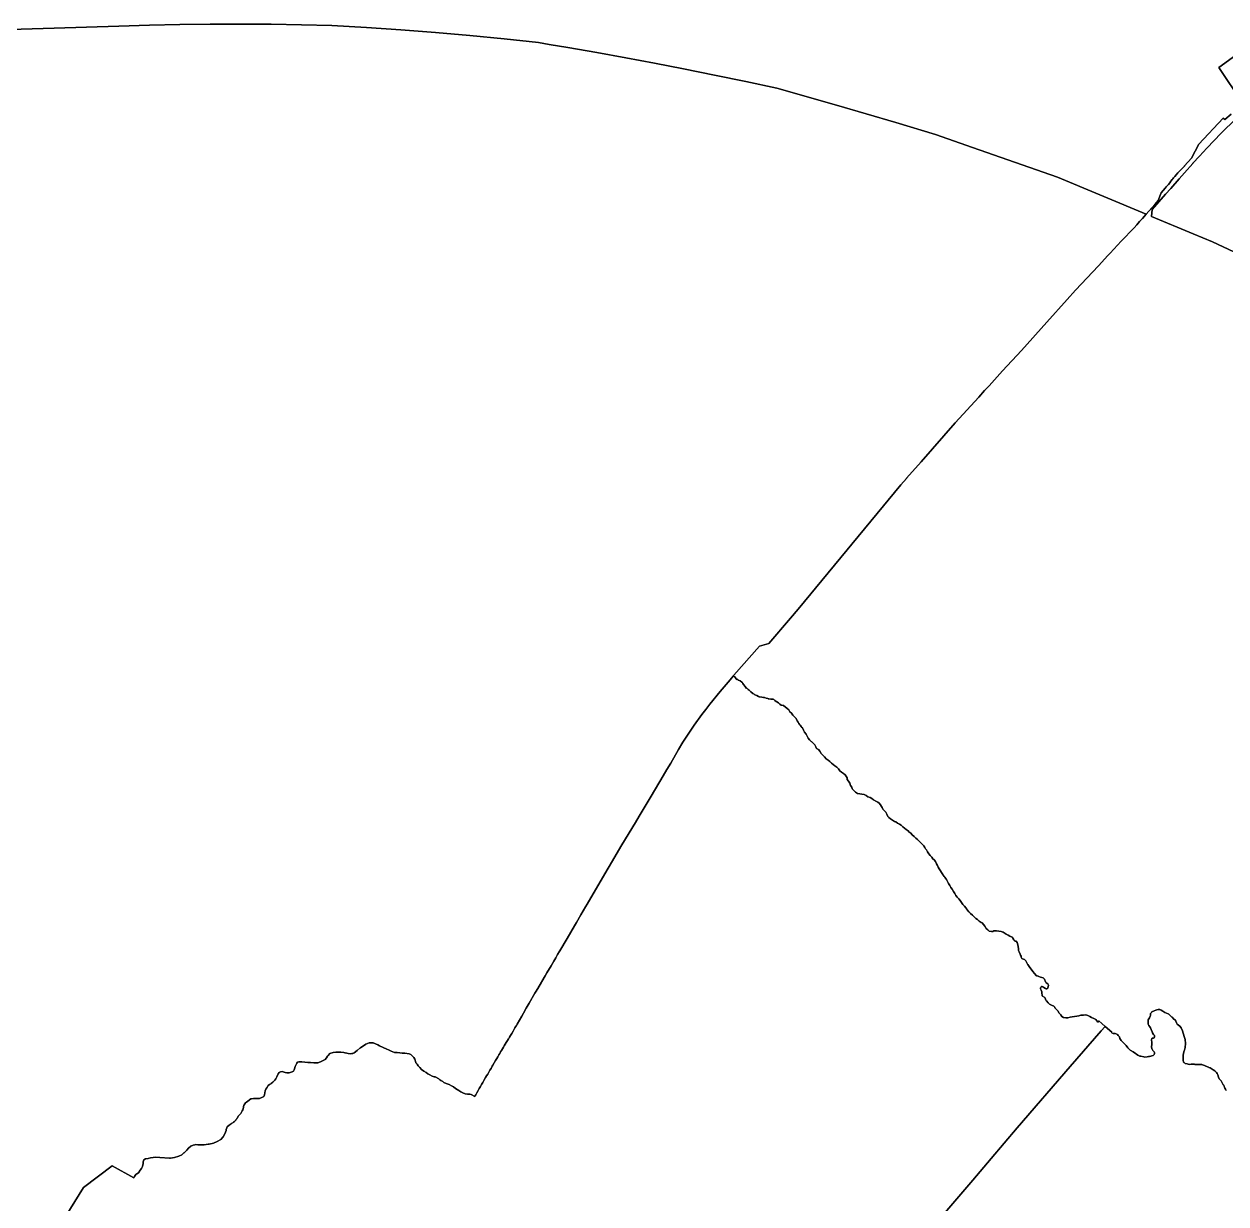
# Model space of a CAD drawing. Header units: inches. Extents: x 1341578 to 1502124, y 557203 to 748561.
# Drawn here: x 1465511 to 1471354, y 618543 to 624278 of the extents above; entities that cross this region are included whole.
import ezdxf

# ---------------------------------------------------------------- set-up
doc = ezdxf.new("R2010")
doc.units = ezdxf.units.IN
doc.header["$MEASUREMENT"] = 0
doc.layers.add('Zipcode', color=7, linetype='Continuous')

msp = doc.modelspace()

# ---------------------------------------------------------------- linework, layer by layer
at = {"layer": 'Zipcode'}
for points in [[(1471379.7, 623839.8), (1471348.3, 623813.4), (1471341.6, 623820.9), (1471222.3, 623694.4), (1471187.3, 623626.3), (1471153.3, 623589.3), (1471152.1, 623588), (1471144.2, 623579.6), (1471136.3, 623571.1), (1471128.4, 623562.7), (1471120.5, 623554.1), (1471112.9, 623545.5), (1471106.3, 623537.8), (1471099.9, 623530), (1471096.8, 623526.2), (1471093.5, 623522.2), (1471087.1, 623514.3), (1471080.8, 623506.5), (1471074.4, 623498.7), (1471069.1, 623492.4), (1471063.8, 623486.1), (1471058.5, 623479.9), (1471038.7, 623457.2), (1471024.7, 623419.6), (1471007.9, 623400.6), (1470994.5, 623385.4), (1470966.1, 623353.4), (1470535.1, 623533.1), (1470121.5, 623678.1), (1469941.7, 623741.2), (1469749.7, 623798.9), (1469749.4, 623799), (1469460.6, 623883.6), (1469171, 623965.8), (1469019.7, 623998.5), (1468868.5, 624030.1), (1468868, 624030.2), (1468716.5, 624060.8), (1468576.4, 624088), (1468576.1, 624088.1), (1468435.9, 624114.4), (1468295.4, 624139.8), (1468154.6, 624164.2), (1468064.4, 624179.4), (1468012.6, 624188), (1467845.5, 624205.7), (1467845.5, 624205.7), (1467678.2, 624221.9), (1467511, 624236.5), (1467510.7, 624236.5), (1467343.3, 624249.5), (1467175.8, 624260.9), (1467175.5, 624260.9), (1467007.9, 624270.7), (1466860, 624274.6), (1466860, 624274.6), (1466712.1, 624277.1), (1466712, 624277.1), (1466564.1, 624278.1), (1466416.1, 624277.8), (1466416.1, 624277.8), (1466268.3, 624276.1), (1466268.1, 624276.1), (1466120.3, 624272.9), (1466120.2, 624272.9), (1465972.4, 624268.4), (1465658, 624258.5), (1465015.4, 624238.5)], [(1465015.4, 624238.5), (1465658, 624258.5), (1465972.4, 624268.4), (1466120.2, 624272.9), (1466120.3, 624272.9), (1466268.1, 624276.1), (1466268.3, 624276.1), (1466416.1, 624277.8), (1466416.1, 624277.8), (1466564.1, 624278.1), (1466712, 624277.1), (1466712.1, 624277.1), (1466860, 624274.6), (1466860, 624274.6), (1467007.9, 624270.7), (1467175.5, 624260.9), (1467175.8, 624260.9), (1467343.3, 624249.5), (1467510.7, 624236.5), (1467511, 624236.5), (1467678.2, 624221.9), (1467845.5, 624205.7), (1467845.5, 624205.7), (1468012.6, 624188), (1468064.4, 624179.4), (1468154.6, 624164.2), (1468295.4, 624139.8), (1468435.9, 624114.4), (1468576.1, 624088.1), (1468576.4, 624088), (1468716.5, 624060.8), (1468868, 624030.2), (1468868.5, 624030.1), (1469019.7, 623998.5), (1469171, 623965.8), (1469460.6, 623883.6), (1469749.4, 623799), (1469749.7, 623798.9), (1469941.7, 623741.2), (1470121.5, 623678.1), (1470535.1, 623533.1), (1470966.1, 623353.4), (1470948.1, 623333.2), (1470934.7, 623317.6), (1470920.6, 623302.1), (1470907.5, 623287.4), (1470845, 623223.3), (1470790.7, 623163.9), (1470780.1, 623152.3), (1470735.5, 623103.4), (1470622.7, 622984.1), (1470582.6, 622939.4), (1470483.6, 622829), (1470360.1, 622691.9), (1470268.4, 622592.6), (1470203.1, 622519.9), (1470179.9, 622496.5), (1470152.7, 622463.9), (1470038.1, 622338.9), (1469872.2, 622150.5), (1469801.7, 622070.7), (1469800.5, 622069.4), (1469773, 622037.7), (1469275, 621434.3), (1469237.1, 621390.5), (1469131.9, 621266.3), (1469086.6, 621253.3), (1468961.6, 621112.3), (1468960, 621110.4), (1468959.8, 621110.2), (1468933.4, 621079.8), (1468896.1, 621034.5), (1468844.5, 620971.4), (1468825.4, 620946.5), (1468806.2, 620921.6), (1468769, 620869.8), (1468739.6, 620825.9), (1468714.5, 620787.8), (1468692.9, 620751), (1468654.7, 620686), (1468636.8, 620655.1), (1468618.9, 620624.2), (1468560, 620525.5), (1468530.9, 620476.6), (1468530.9, 620476.5), (1468501.9, 620427.7), (1468483, 620396.4), (1468418, 620288.3), (1468413.1, 620280), (1468372.2, 620210.7), (1468351.6, 620175.7), (1468300.6, 620088.3), (1468248.7, 620000), (1468241, 619986.8), (1468218, 619947.9), (1468196.4, 619910.5), (1468186.7, 619893.9), (1468150.9, 619832.4), (1468115.8, 619773.1), (1468112.9, 619768.2), (1468105, 619754.8), (1468096.1, 619739.5), (1468086.5, 619723.1), (1468073, 619700.2), (1468052.9, 619665.9), (1468044.2, 619651.3), (1468028.4, 619624.1), (1468026.2, 619620.3), (1468009, 619590.4), (1467998.3, 619572.7), (1467995, 619567.2), (1467967, 619519.3), (1467952.7, 619494.8), (1467938.4, 619470.3), (1467930.5, 619456.3), (1467908.5, 619417.4), (1467904.4, 619410.3), (1467901, 619404.3), (1467897.6, 619398.5), (1467894.2, 619392.6), (1467888.2, 619382.1), (1467882.1, 619371.8), (1467876.1, 619361.6), (1467871, 619353.3), (1467867.2, 619347.2), (1467865.9, 619345.1), (1467860.6, 619336.5), (1467855.6, 619328.2), (1467850.7, 619319.8), (1467845.9, 619311.6), (1467841.4, 619304.1), (1467836.6, 619296.6), (1467831.9, 619288.8), (1467827.6, 619281.4), (1467823.6, 619274.4), (1467819.4, 619267.1), (1467814.1, 619258.1), (1467808.9, 619249), (1467806.7, 619245.2), (1467803.6, 619239.9), (1467797.1, 619228.8), (1467790.7, 619217.8), (1467787.4, 619212.1), (1467781.4, 619201.9), (1467775.9, 619192.5), (1467770.4, 619183.1), (1467765, 619174.3), (1467760, 619165.9), (1467754.6, 619157.5), (1467746.2, 619142.8), (1467740.9, 619132.5), (1467735.5, 619122.8), (1467729.9, 619113), (1467724.4, 619103.4), (1467718.6, 619093.5), (1467712.7, 619083), (1467707, 619072.7), (1467703.2, 619065.9), (1467703, 619065.6), (1467685.5, 619074.4), (1467677.6, 619076.2), (1467666.6, 619076.2), (1467655.2, 619078.1), (1467644.3, 619082.1), (1467634.4, 619087), (1467625.5, 619094.5), (1467616.5, 619099.2), (1467607.9, 619104.4), (1467598.5, 619112.5), (1467589.7, 619117.7), (1467578.2, 619123.5), (1467563.7, 619128.1), (1467552.4, 619132.6), (1467546.5, 619137.4), (1467537.3, 619142.1), (1467532, 619146.5), (1467527.4, 619150.2), (1467521, 619154.4), (1467518.8, 619155.8), (1467509.4, 619160.8), (1467504.8, 619161.3), (1467494.9, 619164.5), (1467483.7, 619169.6), (1467473.4, 619174.6), (1467466.2, 619181.3), (1467454, 619187.6), (1467443.7, 619195.8), (1467434.7, 619205.4), (1467427.6, 619213.8), (1467421.6, 619222.7), (1467416, 619228.3), (1467415.6, 619230.3), (1467415.6, 619230.4), (1467410.4, 619247), (1467405.8, 619255), (1467391.6, 619269.6), (1467382.8, 619272.4), (1467362.6, 619275), (1467349.7, 619276.4), (1467337.5, 619277.4), (1467324.8, 619278.5), (1467315.1, 619279.2), (1467312.4, 619279.4), (1467296, 619284.7), (1467286.4, 619289.9), (1467283.5, 619291.3), (1467274.7, 619295.8), (1467256.6, 619303.3), (1467239.8, 619311), (1467230.6, 619316.3), (1467219.1, 619321.4), (1467207.8, 619326.5), (1467188.3, 619325.3), (1467172.4, 619319.3), (1467147, 619302.3), (1467145.1, 619301.6), (1467130.6, 619289.2), (1467130.4, 619289.1), (1467116, 619278.1), (1467109.4, 619274.4), (1467105.2, 619273.4), (1467097.2, 619273), (1467086, 619274.4), (1467080.9, 619275.6), (1467072.6, 619277.1), (1467071.2, 619277.3), (1467066.1, 619278.5), (1467051.6, 619280.5), (1467042.3, 619281.3), (1467038.2, 619281), (1467026.3, 619280.4), (1467013.6, 619279), (1466998.3, 619273.6), (1466989.1, 619264.8), (1466986.9, 619261.9), (1466981.6, 619253.1), (1466974.4, 619245), (1466970.9, 619242.7), (1466952.8, 619233.1), (1466938.8, 619229.1), (1466929.8, 619228.2), (1466919.5, 619229.2), (1466902.8, 619230.5), (1466901.7, 619230.6), (1466891, 619231.1), (1466876.4, 619232.5), (1466861.8, 619233.7), (1466846.3, 619233.9), (1466840, 619231.4), (1466837.3, 619227), (1466829, 619210.8), (1466825.3, 619198.8), (1466824.2, 619195.3), (1466820.8, 619188.7), (1466814.6, 619185.2), (1466800.2, 619180), (1466790.6, 619180), (1466788.8, 619180.3), (1466780.8, 619181.5), (1466766.4, 619186), (1466758.2, 619185.4), (1466751.8, 619181.5), (1466747, 619175.3), (1466739.8, 619160.2), (1466734.4, 619151.7), (1466729.6, 619144.2), (1466728.8, 619143), (1466720.6, 619134.4), (1466712.1, 619127.5), (1466711.3, 619127.1), (1466704.6, 619123.5), (1466697.6, 619117.8), (1466690.6, 619107.7), (1466686, 619101), (1466683, 619092.4), (1466680.6, 619073.7), (1466676.8, 619065.3), (1466670.1, 619061.1), (1466655.3, 619055.2), (1466645.6, 619054.8), (1466635, 619055.5), (1466632.7, 619055.6), (1466626.2, 619055.3), (1466617.2, 619054.2), (1466613.9, 619053.1), (1466598.8, 619042.7), (1466592.7, 619038.3), (1466587.6, 619033.7), (1466584, 619029.4), (1466581, 619025), (1466579.9, 619022.9), (1466576.1, 619005.5), (1466574.1, 618999.6), (1466571.9, 618994.7), (1466568.8, 618989.6), (1466566, 618985.4), (1466564.3, 618982), (1466553.6, 618971.2), (1466547.5, 618960.4), (1466546.2, 618958.4), (1466544.7, 618956.2), (1466540.9, 618951), (1466539.8, 618949.2), (1466535.9, 618944.5), (1466534.3, 618942.9), (1466529.5, 618939.5), (1466526.4, 618937.3), (1466521.6, 618935), (1466517.1, 618932.2), (1466512.6, 618929.2), (1466508.4, 618925.8), (1466499, 618917.5), (1466496.4, 618912.2), (1466494.8, 618907.5), (1466494.3, 618906.1), (1466492.8, 618899.9), (1466487.4, 618884), (1466479.8, 618869), (1466467.5, 618855.7), (1466449.1, 618845.8), (1466431.6, 618837.8), (1466411.2, 618833.3), (1466405.3, 618832.7), (1466386.9, 618830.3), (1466369.8, 618830), (1466360.8, 618829.8), (1466355.6, 618829.8), (1466344.5, 618831.1), (1466341.8, 618830.9), (1466333, 618828.3), (1466322.4, 618822.9), (1466310.5, 618814.2), (1466302.5, 618804.9), (1466288.6, 618791.3), (1466288.4, 618791.1), (1466277.6, 618781.2), (1466263.1, 618774.4), (1466242.6, 618767.8), (1466222.3, 618765.1), (1466217.3, 618764.5), (1466170.5, 618768.2), (1466151.4, 618770.3), (1466126, 618767.2), (1466114.5, 618764.1), (1466101.6, 618761.5), (1466093.8, 618756.7), (1466090.3, 618747.9), (1466090, 618737.8), (1466087.3, 618727.2), (1466086.4, 618725.3), (1466081.7, 618714.9), (1466075.3, 618706.3), (1466067, 618694.5), (1466059.4, 618689.2), (1466054.6, 618686.3), (1466047.3, 618676.1), (1466044.3, 618669.3), (1465939.9, 618727.8), (1465800.4, 618622.7), (1465716, 618486.4)], [(1471437.5, 624152), (1471319.1, 624067.5), (1471434.2, 623894.7)], [(1471434.2, 623894.7), (1471319.1, 624067.5), (1471437.5, 624152)], [(1471354.9, 619094.9), (1471351.6, 619100.6), (1471348.9, 619105), (1471347.7, 619108.4), (1471346, 619114.5), (1471344.5, 619117.9), (1471343.4, 619119.6), (1471341.6, 619121.4), (1471336.9, 619128), (1471330.6, 619140.5), (1471325.9, 619146.8), (1471321.5, 619151.4), (1471317.7, 619159.6), (1471314.6, 619169.6), (1471310.9, 619177), (1471307.8, 619181.4), (1471300, 619189.6), (1471291.5, 619195.4), (1471277.5, 619203.6), (1471271.9, 619206.5), (1471269, 619207.5), (1471256.3, 619212.4), (1471249.3, 619216.1), (1471240.1, 619219.4), (1471237.7, 619219.8), (1471231.7, 619220.7), (1471218.5, 619220.8), (1471212.1, 619220), (1471208.7, 619220.1), (1471203.8, 619221.1), (1471201.5, 619222.1), (1471192.1, 619222.4), (1471189.8, 619222.1), (1471184.9, 619221.8), (1471176.7, 619221.4), (1471170.5, 619222.4), (1471165.1, 619223.5), (1471156.8, 619226), (1471153.1, 619228.1), (1471149.8, 619230.7), (1471148.3, 619232.5), (1471146.2, 619241.5), (1471146.7, 619250.1), (1471146.5, 619264.6), (1471148.6, 619276.2), (1471151.2, 619287.3), (1471152.9, 619290.9), (1471156.3, 619302.8), (1471157.2, 619322.7), (1471155.3, 619341.6), (1471152, 619357.2), (1471143.3, 619383.8), (1471136.8, 619398.8), (1471130.6, 619406.9), (1471124.4, 619411.1), (1471117.7, 619416.9), (1471114.3, 619423.9), (1471111, 619431.7), (1471108.7, 619435.3), (1471101.7, 619441.6), (1471093, 619450.2), (1471090.4, 619452.2), (1471081.3, 619460.7), (1471076.7, 619464.6), (1471073.5, 619466.5), (1471057.7, 619473.2), (1471047.7, 619479.9), (1471039.1, 619485.3), (1471032.5, 619487.9), (1471029.6, 619488.2), (1471024.7, 619487.8), (1471018.8, 619486.5), (1471013.5, 619484.7), (1471005.5, 619481.3), (1470994.7, 619475.8), (1470992.4, 619474.1), (1470989.2, 619470.9), (1470988.2, 619468.6), (1470987.2, 619464), (1470987.2, 619458.5), (1470985.9, 619455.2), (1470981.9, 619447.2), (1470976.5, 619437.3), (1470975.5, 619434), (1470976, 619422.4), (1470976.5, 619417.4), (1470977.3, 619413.3), (1470979, 619410.4), (1470984.2, 619403.2), (1470987.8, 619399), (1470990.7, 619391.5), (1470995.3, 619379.1), (1470997.9, 619375.2), (1471002.8, 619367), (1471006.7, 619361.2), (1471007.4, 619359.2), (1471006.7, 619353.3), (1471005.7, 619351), (1471002.3, 619348.9), (1470996.3, 619348.1), (1470994.3, 619346.8), (1470991.7, 619340.3), (1470993.4, 619326.9), (1470993.7, 619315.5), (1470992.4, 619307.7), (1470994.2, 619297.1), (1470995, 619294.6), (1470999, 619288.8), (1471005.3, 619282.1), (1471006.5, 619279.3), (1471007.4, 619274.4), (1471007.3, 619272.3), (1471006, 619270), (1471004.5, 619268.2), (1471000.4, 619264.1), (1470983, 619259.7), (1470977.5, 619258.7), (1470970.6, 619257.8), (1470959.7, 619256.9), (1470955.5, 619257.3), (1470941.3, 619260.3), (1470935.9, 619261.8), (1470929.5, 619264.2), (1470926.4, 619266.7), (1470919.9, 619271.2), (1470915.2, 619274), (1470903.6, 619282), (1470889.2, 619289.8), (1470878.1, 619302.2), (1470869.7, 619313.3), (1470863.4, 619320.1), (1470854, 619327.6), (1470844.2, 619337.7), (1470838.8, 619347.3), (1470836.2, 619354.8), (1470830.5, 619362.1), (1470826.9, 619366), (1470824.4, 619367.8), (1470815, 619370.8), (1470808.8, 619371.7), (1470806.2, 619371.7), (1470802.3, 619373), (1470800.3, 619374.3), (1470798, 619376), (1470799.3, 619377.4), (1470766.7, 619406.1), (1470751.2, 619419.7), (1470736.9, 619432.4), (1470732.2, 619426.9), (1470721, 619440.1), (1470711.9, 619444.2), (1470701.3, 619448.8), (1470693, 619454.4), (1470683.2, 619458.7), (1470672.6, 619461.4), (1470661.1, 619461.1), (1470649.1, 619460.6), (1470638.3, 619457.2), (1470629, 619455.6), (1470618.5, 619453.5), (1470606.6, 619453), (1470597.4, 619450.2), (1470586.1, 619447.6), (1470575.9, 619447.7), (1470564.4, 619448.7), (1470557.1, 619453.2), (1470551.8, 619462.3), (1470544.1, 619470.6), (1470537.5, 619481), (1470530.8, 619488.6), (1470522.6, 619495.3), (1470522, 619498.8), (1470517, 619503.8), (1470506.8, 619508.4), (1470496.9, 619513.4), (1470489.4, 619520.2), (1470482.6, 619529.4), (1470478.2, 619533.1), (1470476.3, 619537.5), (1470474.2, 619545.8), (1470463.2, 619552.9), (1470461.2, 619554.9), (1470460.4, 619558.3), (1470459.3, 619567.3), (1470460, 619569.9), (1470459, 619574.1), (1470455.8, 619582.6), (1470453.4, 619588.7), (1470453, 619590.6), (1470453.2, 619593.1), (1470453.7, 619594.9), (1470456.3, 619598.8), (1470457.8, 619599.6), (1470461.6, 619599.4), (1470464.3, 619597.6), (1470468.4, 619594.5), (1470476.8, 619589.9), (1470479.5, 619589.2), (1470483.4, 619588.9), (1470486, 619589.5), (1470487.4, 619590.3), (1470488.7, 619592), (1470491.7, 619606.6), (1470487.8, 619611.9), (1470480.9, 619617.6), (1470478.4, 619620.7), (1470477.4, 619622.7), (1470472.8, 619635.6), (1470471.1, 619637.2), (1470470.7, 619637.7), (1470469.4, 619639), (1470464.9, 619641.7), (1470453.4, 619645.2), (1470443.8, 619649), (1470441.5, 619649.3), (1470436, 619650.9), (1470433.7, 619651.9), (1470423.1, 619662.6), (1470415.5, 619673.4), (1470398.3, 619697.7), (1470391.3, 619706.8), (1470390, 619708.4), (1470380.6, 619724.7), (1470375, 619730.3), (1470369.8, 619732.9), (1470364.6, 619734.9), (1470362, 619735.6), (1470359.1, 619743.1), (1470358.1, 619748), (1470355.4, 619751.4), (1470353.3, 619756.8), (1470348.2, 619768.4), (1470346.3, 619774), (1470345.5, 619781), (1470344.3, 619795), (1470339.1, 619814.2), (1470334.2, 619820.8), (1470332.1, 619820.9), (1470330, 619820.8), (1470326.4, 619821.4), (1470324.5, 619824.4), (1470323.8, 619826.3), (1470320.6, 619831.6), (1470319.6, 619833.5), (1470314.4, 619839.8), (1470303.4, 619845), (1470295.2, 619848.6), (1470286.4, 619854.2), (1470271.3, 619863.2), (1470270.6, 619863.4), (1470261.4, 619866.3), (1470260.9, 619866.4), (1470250.6, 619868), (1470239.4, 619870.2), (1470233.4, 619871), (1470230.8, 619871), (1470226, 619869.6), (1470220.5, 619867.3), (1470214.4, 619867.2), (1470203.7, 619868.3), (1470195.9, 619874.8), (1470188.7, 619882.3), (1470182.6, 619892.8), (1470176.3, 619900.6), (1470168.3, 619908.7), (1470164.7, 619911.3), (1470155.2, 619917.4), (1470146.3, 619925.3), (1470137.9, 619931), (1470130.8, 619939), (1470121.7, 619946.6), (1470112.9, 619955.2), (1470104.1, 619963.1), (1470096.3, 619971.8), (1470094.6, 619975.4), (1470089.6, 619982.3), (1470083.3, 619990.4), (1470075.9, 619998.9), (1470068.2, 620008.6), (1470061.6, 620017.3), (1470054.9, 620025.2), (1470047.2, 620034.1), (1470041.4, 620042.3), (1470036.8, 620052.4), (1470030.3, 620062.2), (1470023.8, 620072.2), (1470016.8, 620080.8), (1470011.1, 620091.2), (1470005.6, 620099.8), (1470000.4, 620109.8), (1469995.3, 620120.3), (1469991.1, 620126.4), (1469987.2, 620131), (1469984.1, 620134.8), (1469979.8, 620140.7), (1469977.4, 620144.1), (1469971.7, 620153.1), (1469967.1, 620161.3), (1469960.6, 620170.9), (1469954.8, 620180), (1469951.6, 620188.1), (1469946.3, 620196.6), (1469941.5, 620206.7), (1469935, 620215.9), (1469929.5, 620220.9), (1469924.7, 620229.2), (1469916.3, 620237), (1469909.7, 620244.8), (1469904.1, 620254.4), (1469898.4, 620263.8), (1469894.4, 620268.7), (1469890.9, 620276.1), (1469885.2, 620284.3), (1469878.1, 620292.3), (1469869.8, 620299.4), (1469861.4, 620307.8), (1469854.4, 620314.1), (1469845.9, 620321.2), (1469838.3, 620329.3), (1469828.2, 620336.7), (1469822.4, 620344.3), (1469812.8, 620350.9), (1469808.6, 620356.1), (1469800.4, 620362.1), (1469791.6, 620369.3), (1469783.3, 620375.7), (1469775.7, 620383.2), (1469766.8, 620388.6), (1469757.3, 620394.3), (1469748.9, 620400.7), (1469742.9, 620401.7), (1469733.3, 620407.7), (1469723.7, 620415.1), (1469714.9, 620421.4), (1469710.8, 620426.9), (1469705.8, 620437.1), (1469700.3, 620446.4), (1469694.1, 620453.7), (1469685.8, 620461.7), (1469684.9, 620466.5), (1469682.2, 620469.4), (1469680.1, 620474.1), (1469674.1, 620482), (1469668.6, 620491.4), (1469661.8, 620496.4), (1469651.6, 620500.8), (1469641.4, 620506.9), (1469632, 620514.2), (1469623.9, 620518), (1469613.4, 620522.1), (1469605.5, 620528.6), (1469595.4, 620532.8), (1469584.4, 620534), (1469574.3, 620536.7), (1469563.3, 620538.3), (1469553.4, 620543.8), (1469544.4, 620552.2), (1469537.5, 620560.1), (1469535.6, 620568.6), (1469529.2, 620577.3), (1469525.1, 620587.7), (1469519.8, 620597.1), (1469513.1, 620605.7), (1469512.3, 620614.8), (1469509.2, 620619.1), (1469502.3, 620629), (1469494.4, 620635.9), (1469485.8, 620641.3), (1469476.6, 620647.9), (1469470.6, 620657.2), (1469462.2, 620666.3), (1469453, 620672.6), (1469444.7, 620678.1), (1469437.2, 620686.1), (1469427.8, 620693.4), (1469419.7, 620699.3), (1469410.7, 620706.8), (1469402.1, 620715.8), (1469393.2, 620725.4), (1469385.9, 620733), (1469379.9, 620743.3), (1469372.6, 620751), (1469372.6, 620751), (1469363.5, 620756.6), (1469360.4, 620764.3), (1469357.3, 620770.8), (1469355.6, 620774.4), (1469355.6, 620774.4), (1469352.9, 620777.2), (1469348.8, 620781), (1469345.2, 620784.3), (1469340.4, 620788.8), (1469337.7, 620791.1), (1469329.3, 620799), (1469323.4, 620807.6), (1469321.9, 620810), (1469317.8, 620816.4), (1469316.2, 620819.4), (1469312.8, 620826.2), (1469305.9, 620835.6), (1469300, 620845.5), (1469295.3, 620856.8), (1469291.1, 620860.9), (1469288.6, 620863.3), (1469285.1, 620867.8), (1469281.9, 620872), (1469277.5, 620878.8), (1469275.6, 620881.7), (1469274.2, 620884.4), (1469270.4, 620891.9), (1469264.4, 620901.8), (1469256.4, 620909.9), (1469253.1, 620913.7), (1469248.7, 620918.6), (1469241.5, 620927.6), (1469234.6, 620935), (1469228.6, 620943.9), (1469228.6, 620943.9), (1469228.5, 620944), (1469221.1, 620951.3), (1469220, 620952.3), (1469213.2, 620958.2), (1469203.9, 620965.1), (1469192.6, 620966.8), (1469186.2, 620972.3), (1469178.9, 620979.1), (1469171.4, 620983.2), (1469169.7, 620984.1), (1469167.5, 620985.8), (1469161.8, 620990), (1469156, 620994.1), (1469152.9, 620996.3), (1469152, 620996.3), (1469141.1, 620996.7), (1469131.9, 620997.9), (1469129.1, 620998.3), (1469126.8, 620999), (1469118.3, 621001.7), (1469110.6, 621003.8), (1469108.6, 621004.3), (1469106.7, 621004.5), (1469098.1, 621005.4), (1469087.2, 621007.5), (1469084.6, 621008), (1469082.4, 621009.2), (1469074.2, 621013.9), (1469063.7, 621017.3), (1469059.9, 621020.1), (1469053.7, 621024.6), (1469044.7, 621031.9), (1469042.8, 621033.7), (1469035.7, 621040.3), (1469031.4, 621043.8), (1469028.9, 621046.3), (1469027.2, 621047.9), (1469025.6, 621049.6), (1469025, 621049.3), (1469024, 621048.7), (1469017.4, 621058.6), (1469008.9, 621068), (1469008.9, 621068), (1469008.3, 621067.7), (1469008.2, 621067.7), (1469005.7, 621073), (1469004.6, 621075.3), (1469001.6, 621078.4), (1469000.5, 621079.5), (1468992.6, 621084.9), (1468984.5, 621089.5), (1468982.9, 621089.3), (1468982.9, 621089.3), (1468981.6, 621091.4), (1468980, 621094), (1468976.1, 621091.6), (1468976.1, 621091.6), (1468973.2, 621094.3), (1468973.1, 621094.4), (1468972.7, 621095.3), (1468970.4, 621099.5), (1468970.3, 621099.9), (1468969.8, 621100.4), (1468966, 621104.5), (1468963.9, 621106.8), (1468963.1, 621107.6), (1468961.9, 621108.7), (1468960, 621110.4), (1468961.6, 621112.3), (1469086.6, 621253.3), (1469131.9, 621266.3), (1469237.1, 621390.5), (1469275, 621434.3), (1469773, 622037.7), (1469800.5, 622069.4), (1469801.7, 622070.7), (1469872.2, 622150.5), (1470038.1, 622338.9), (1470152.7, 622463.9), (1470179.9, 622496.5), (1470203.1, 622519.9), (1470268.4, 622592.6), (1470360.1, 622691.9), (1470483.6, 622829), (1470582.6, 622939.4), (1470622.7, 622984.1), (1470735.5, 623103.4), (1470780.1, 623152.3), (1470790.7, 623163.9), (1470845, 623223.3), (1470907.5, 623287.4), (1470920.6, 623302.1), (1470934.7, 623317.6), (1470948.1, 623333.2), (1470966.1, 623353.4), (1470994.5, 623385.4), (1471007.9, 623400.6), (1471024.7, 623419.6), (1471038.7, 623457.2), (1471058.5, 623479.9), (1471063.8, 623486.1), (1471069.1, 623492.4), (1471074.4, 623498.7), (1471080.8, 623506.5), (1471087.1, 623514.3), (1471093.5, 623522.2), (1471096.8, 623526.2), (1471099.9, 623530), (1471106.3, 623537.8), (1471112.9, 623545.5), (1471120.5, 623554.1), (1471128.4, 623562.7), (1471136.3, 623571.1), (1471144.2, 623579.6), (1471152.1, 623588), (1471153.3, 623589.3), (1471187.3, 623626.3), (1471222.3, 623694.4), (1471341.6, 623820.9), (1471348.3, 623813.4), (1471379.7, 623839.8)], [(1471755, 623001.2), (1471289.3, 623218.7), (1471194.4, 623258.2), (1470992, 623342.6), (1470995.1, 623376), (1471061.2, 623450.9), (1471085.7, 623478.7), (1471127.6, 623525.9), (1471152.7, 623554.4), (1471194.1, 623600.8), (1471194.1, 623601.8), (1471225, 623635.9), (1471261.7, 623675.5), (1471331.8, 623748.3), (1471402.3, 623817.7)], [(1471402.3, 623817.7), (1471331.8, 623748.3), (1471261.7, 623675.5), (1471225, 623635.9), (1471194.1, 623601.8), (1471194.1, 623600.8), (1471152.7, 623554.4), (1471127.6, 623525.9), (1471085.7, 623478.7), (1471061.2, 623450.9), (1470995.1, 623376), (1470992, 623342.6), (1471194.4, 623258.2), (1471289.3, 623218.7), (1471755, 623001.2)], [(1465716, 618486.4), (1465800.4, 618622.7), (1465939.9, 618727.8), (1466044.3, 618669.3), (1466047.3, 618676.1), (1466054.6, 618686.3), (1466059.4, 618689.2), (1466067, 618694.5), (1466075.3, 618706.3), (1466081.7, 618714.9), (1466086.4, 618725.3), (1466087.3, 618727.2), (1466090, 618737.8), (1466090.3, 618747.9), (1466093.8, 618756.7), (1466101.6, 618761.5), (1466114.5, 618764.1), (1466126, 618767.2), (1466151.4, 618770.3), (1466170.5, 618768.2), (1466217.3, 618764.5), (1466222.3, 618765.1), (1466242.6, 618767.8), (1466263.1, 618774.4), (1466277.6, 618781.2), (1466288.4, 618791.1), (1466288.6, 618791.3), (1466302.5, 618804.9), (1466310.5, 618814.2), (1466322.4, 618822.9), (1466333, 618828.3), (1466341.8, 618830.9), (1466344.5, 618831.1), (1466355.6, 618829.8), (1466360.8, 618829.8), (1466369.8, 618830), (1466386.9, 618830.3), (1466405.3, 618832.7), (1466411.2, 618833.3), (1466431.6, 618837.8), (1466449.1, 618845.8), (1466467.5, 618855.7), (1466479.8, 618869), (1466487.4, 618884), (1466492.8, 618899.9), (1466494.3, 618906.1), (1466494.8, 618907.5), (1466496.4, 618912.2), (1466499, 618917.5), (1466508.4, 618925.8), (1466512.6, 618929.2), (1466517.1, 618932.2), (1466521.6, 618935), (1466526.4, 618937.3), (1466529.5, 618939.5), (1466534.3, 618942.9), (1466535.9, 618944.5), (1466539.8, 618949.2), (1466540.9, 618951), (1466544.7, 618956.2), (1466546.2, 618958.4), (1466547.5, 618960.4), (1466553.6, 618971.2), (1466564.3, 618982), (1466566, 618985.4), (1466568.8, 618989.6), (1466571.9, 618994.7), (1466574.1, 618999.6), (1466576.1, 619005.5), (1466579.9, 619022.9), (1466581, 619025), (1466584, 619029.4), (1466587.6, 619033.7), (1466592.7, 619038.3), (1466598.8, 619042.7), (1466613.9, 619053.1), (1466617.2, 619054.2), (1466626.2, 619055.3), (1466632.7, 619055.6), (1466635, 619055.5), (1466645.6, 619054.8), (1466655.3, 619055.2), (1466670.1, 619061.1), (1466676.8, 619065.3), (1466680.6, 619073.7), (1466683, 619092.4), (1466686, 619101), (1466690.6, 619107.7), (1466697.6, 619117.8), (1466704.6, 619123.5), (1466711.3, 619127.1), (1466712.1, 619127.5), (1466720.6, 619134.4), (1466728.8, 619143), (1466729.6, 619144.2), (1466734.4, 619151.7), (1466739.8, 619160.2), (1466747, 619175.3), (1466751.8, 619181.5), (1466758.2, 619185.4), (1466766.4, 619186), (1466780.8, 619181.5), (1466788.8, 619180.3), (1466790.6, 619180), (1466800.2, 619180), (1466814.6, 619185.2), (1466820.8, 619188.7), (1466824.2, 619195.3), (1466825.3, 619198.8), (1466829, 619210.8), (1466837.3, 619227), (1466840, 619231.4), (1466846.3, 619233.9), (1466861.8, 619233.7), (1466876.4, 619232.5), (1466891, 619231.1), (1466901.7, 619230.6), (1466902.8, 619230.5), (1466919.5, 619229.2), (1466929.8, 619228.2), (1466938.8, 619229.1), (1466952.8, 619233.1), (1466970.9, 619242.7), (1466974.4, 619245), (1466981.6, 619253.1), (1466986.9, 619261.9), (1466989.1, 619264.8), (1466998.3, 619273.6), (1467013.6, 619279), (1467026.3, 619280.4), (1467038.2, 619281), (1467042.3, 619281.3), (1467051.6, 619280.5), (1467066.1, 619278.5), (1467071.2, 619277.3), (1467072.6, 619277.1), (1467080.9, 619275.6), (1467086, 619274.4), (1467097.2, 619273), (1467105.2, 619273.4), (1467109.4, 619274.4), (1467116, 619278.1), (1467130.4, 619289.1), (1467130.6, 619289.2), (1467145.1, 619301.6), (1467147, 619302.3), (1467172.4, 619319.3), (1467188.3, 619325.3), (1467207.8, 619326.5), (1467219.1, 619321.4), (1467230.6, 619316.3), (1467239.8, 619311), (1467256.6, 619303.3), (1467274.7, 619295.8), (1467283.5, 619291.3), (1467286.4, 619289.9), (1467296, 619284.7), (1467312.4, 619279.4), (1467315.1, 619279.2), (1467324.8, 619278.5), (1467337.5, 619277.4), (1467349.7, 619276.4), (1467362.6, 619275), (1467382.8, 619272.4), (1467391.6, 619269.6), (1467405.8, 619255), (1467410.4, 619247), (1467415.6, 619230.4), (1467415.6, 619230.3), (1467416, 619228.3), (1467421.6, 619222.7), (1467427.6, 619213.8), (1467434.7, 619205.4), (1467443.7, 619195.8), (1467454, 619187.6), (1467466.2, 619181.3), (1467473.4, 619174.6), (1467483.7, 619169.6), (1467494.9, 619164.5), (1467504.8, 619161.3), (1467509.4, 619160.8), (1467518.8, 619155.8), (1467521, 619154.4), (1467527.4, 619150.2), (1467532, 619146.5), (1467537.3, 619142.1), (1467546.5, 619137.4), (1467552.4, 619132.6), (1467563.7, 619128.1), (1467578.2, 619123.5), (1467589.7, 619117.7), (1467598.5, 619112.5), (1467607.9, 619104.4), (1467616.5, 619099.2), (1467625.5, 619094.5), (1467634.4, 619087), (1467644.3, 619082.1), (1467655.2, 619078.1), (1467666.6, 619076.2), (1467677.6, 619076.2), (1467685.5, 619074.4), (1467703, 619065.6), (1467703.2, 619065.9), (1467707, 619072.7), (1467712.7, 619083), (1467718.6, 619093.5), (1467724.4, 619103.4), (1467729.9, 619113), (1467735.5, 619122.8), (1467740.9, 619132.5), (1467746.2, 619142.8), (1467754.6, 619157.5), (1467760, 619165.9), (1467765, 619174.3), (1467770.4, 619183.1), (1467775.9, 619192.5), (1467781.4, 619201.9), (1467787.4, 619212.1), (1467790.7, 619217.8), (1467797.1, 619228.8), (1467803.6, 619239.9), (1467806.7, 619245.2), (1467808.9, 619249), (1467814.1, 619258.1), (1467819.4, 619267.1), (1467823.6, 619274.4), (1467827.6, 619281.4), (1467831.9, 619288.8), (1467836.6, 619296.6), (1467841.4, 619304.1), (1467845.9, 619311.6), (1467850.7, 619319.8), (1467855.6, 619328.2), (1467860.6, 619336.5), (1467865.9, 619345.1), (1467867.2, 619347.2), (1467871, 619353.3), (1467876.1, 619361.6), (1467882.1, 619371.8), (1467888.2, 619382.1), (1467894.2, 619392.6), (1467897.6, 619398.5), (1467901, 619404.3), (1467904.4, 619410.3), (1467908.5, 619417.4), (1467930.5, 619456.3), (1467938.4, 619470.3), (1467952.7, 619494.8), (1467967, 619519.3), (1467995, 619567.2), (1467998.3, 619572.7), (1468009, 619590.4), (1468026.2, 619620.3), (1468028.4, 619624.1), (1468044.2, 619651.3), (1468052.9, 619665.9), (1468073, 619700.2), (1468086.5, 619723.1), (1468096.1, 619739.5), (1468105, 619754.8), (1468112.9, 619768.2), (1468115.8, 619773.1), (1468150.9, 619832.4), (1468186.7, 619893.9), (1468196.4, 619910.5), (1468218, 619947.9), (1468241, 619986.8), (1468248.7, 620000), (1468300.6, 620088.3), (1468351.6, 620175.7), (1468372.2, 620210.7), (1468413.1, 620280), (1468418, 620288.3), (1468483, 620396.4), (1468501.9, 620427.7), (1468530.9, 620476.5), (1468530.9, 620476.6), (1468560, 620525.5), (1468618.9, 620624.2), (1468636.8, 620655.1), (1468654.7, 620686), (1468692.9, 620751), (1468714.5, 620787.8), (1468739.6, 620825.9), (1468769, 620869.8), (1468806.2, 620921.6), (1468825.4, 620946.5), (1468844.5, 620971.4), (1468896.1, 621034.5), (1468933.4, 621079.8), (1468959.8, 621110.2), (1468960, 621110.4), (1468961.9, 621108.7), (1468963.1, 621107.6), (1468963.9, 621106.8), (1468966, 621104.5), (1468969.8, 621100.4), (1468970.3, 621099.9), (1468970.4, 621099.5), (1468972.7, 621095.3), (1468973.1, 621094.4), (1468973.2, 621094.3), (1468976.1, 621091.6), (1468976.1, 621091.6), (1468980, 621094), (1468981.6, 621091.4), (1468982.9, 621089.3), (1468982.9, 621089.3), (1468984.5, 621089.5), (1468992.6, 621084.9), (1469000.5, 621079.5), (1469001.6, 621078.4), (1469004.6, 621075.3), (1469005.7, 621073), (1469008.2, 621067.7), (1469008.3, 621067.7), (1469008.9, 621068), (1469008.9, 621068), (1469017.4, 621058.6), (1469024, 621048.7), (1469025, 621049.3), (1469025.6, 621049.6), (1469027.2, 621047.9), (1469028.9, 621046.3), (1469031.4, 621043.8), (1469035.7, 621040.3), (1469042.8, 621033.7), (1469044.7, 621031.9), (1469053.7, 621024.6), (1469059.9, 621020.1), (1469063.7, 621017.3), (1469074.2, 621013.9), (1469082.4, 621009.2), (1469084.6, 621008), (1469087.2, 621007.5), (1469098.1, 621005.4), (1469106.7, 621004.5), (1469108.6, 621004.3), (1469110.6, 621003.8), (1469118.3, 621001.7), (1469126.8, 620999), (1469129.1, 620998.3), (1469131.9, 620997.9), (1469141.1, 620996.7), (1469152, 620996.3), (1469152.9, 620996.3), (1469156, 620994.1), (1469161.8, 620990), (1469167.5, 620985.8), (1469169.7, 620984.1), (1469171.4, 620983.2), (1469178.9, 620979.1), (1469186.2, 620972.3), (1469192.6, 620966.8), (1469203.9, 620965.1), (1469213.2, 620958.2), (1469220, 620952.3), (1469221.1, 620951.3), (1469228.5, 620944), (1469228.6, 620943.9), (1469228.6, 620943.9), (1469234.6, 620935), (1469241.5, 620927.6), (1469248.7, 620918.6), (1469253.1, 620913.7), (1469256.4, 620909.9), (1469264.4, 620901.8), (1469270.4, 620891.9), (1469274.2, 620884.4), (1469275.6, 620881.7), (1469277.5, 620878.8), (1469281.9, 620872), (1469285.1, 620867.8), (1469288.6, 620863.3), (1469291.1, 620860.9), (1469295.3, 620856.8), (1469300, 620845.5), (1469305.9, 620835.6), (1469312.8, 620826.2), (1469316.2, 620819.4), (1469317.8, 620816.4), (1469321.9, 620810), (1469323.4, 620807.6), (1469329.3, 620799), (1469337.7, 620791.1), (1469340.4, 620788.8), (1469345.2, 620784.3), (1469348.8, 620781), (1469352.9, 620777.2), (1469355.6, 620774.4), (1469355.6, 620774.4), (1469357.3, 620770.8), (1469360.4, 620764.3), (1469363.5, 620756.6), (1469372.6, 620751), (1469372.6, 620751), (1469379.9, 620743.3), (1469385.9, 620733), (1469393.2, 620725.4), (1469402.1, 620715.8), (1469410.7, 620706.8), (1469419.7, 620699.3), (1469427.8, 620693.4), (1469437.2, 620686.1), (1469444.7, 620678.1), (1469453, 620672.6), (1469462.2, 620666.3), (1469470.6, 620657.2), (1469476.6, 620647.9), (1469485.8, 620641.3), (1469494.4, 620635.9), (1469502.3, 620629), (1469509.2, 620619.1), (1469512.3, 620614.8), (1469513.1, 620605.7), (1469519.8, 620597.1), (1469525.1, 620587.7), (1469529.2, 620577.3), (1469535.6, 620568.6), (1469537.5, 620560.1), (1469544.4, 620552.2), (1469553.4, 620543.8), (1469563.3, 620538.3), (1469574.3, 620536.7), (1469584.4, 620534), (1469595.4, 620532.8), (1469605.5, 620528.6), (1469613.4, 620522.1), (1469623.9, 620518), (1469632, 620514.2), (1469641.4, 620506.9), (1469651.6, 620500.8), (1469661.8, 620496.4), (1469668.6, 620491.4), (1469674.1, 620482), (1469680.1, 620474.1), (1469682.2, 620469.4), (1469684.9, 620466.5), (1469685.8, 620461.7), (1469694.1, 620453.7), (1469700.3, 620446.4), (1469705.8, 620437.1), (1469710.8, 620426.9), (1469714.9, 620421.4), (1469723.7, 620415.1), (1469733.3, 620407.7), (1469742.9, 620401.7), (1469748.9, 620400.7), (1469757.3, 620394.3), (1469766.8, 620388.6), (1469775.7, 620383.2), (1469783.3, 620375.7), (1469791.6, 620369.3), (1469800.4, 620362.1), (1469808.6, 620356.1), (1469812.8, 620350.9), (1469822.4, 620344.3), (1469828.2, 620336.7), (1469838.3, 620329.3), (1469845.9, 620321.2), (1469854.4, 620314.1), (1469861.4, 620307.8), (1469869.8, 620299.4), (1469878.1, 620292.3), (1469885.2, 620284.3), (1469890.9, 620276.1), (1469894.4, 620268.7), (1469898.4, 620263.8), (1469904.1, 620254.4), (1469909.7, 620244.8), (1469916.3, 620237), (1469924.7, 620229.2), (1469929.5, 620220.9), (1469935, 620215.9), (1469941.5, 620206.7), (1469946.3, 620196.6), (1469951.6, 620188.1), (1469954.8, 620180), (1469960.6, 620170.9), (1469967.1, 620161.3), (1469971.7, 620153.1), (1469977.4, 620144.1), (1469979.8, 620140.7), (1469984.1, 620134.8), (1469987.2, 620131), (1469991.1, 620126.4), (1469995.3, 620120.3), (1470000.4, 620109.8), (1470005.6, 620099.8), (1470011.1, 620091.2), (1470016.8, 620080.8), (1470023.8, 620072.2), (1470030.3, 620062.2), (1470036.8, 620052.4), (1470041.4, 620042.3), (1470047.2, 620034.1), (1470054.9, 620025.2), (1470061.6, 620017.3), (1470068.2, 620008.6), (1470075.9, 619998.9), (1470083.3, 619990.4), (1470089.6, 619982.3), (1470094.6, 619975.4), (1470096.3, 619971.8), (1470104.1, 619963.1), (1470112.9, 619955.2), (1470121.7, 619946.6), (1470130.8, 619939), (1470137.9, 619931), (1470146.3, 619925.3), (1470155.2, 619917.4), (1470164.7, 619911.3), (1470168.3, 619908.7), (1470176.3, 619900.6), (1470182.6, 619892.8), (1470188.7, 619882.3), (1470195.9, 619874.8), (1470203.7, 619868.3), (1470214.4, 619867.2), (1470220.5, 619867.3), (1470226, 619869.6), (1470230.8, 619871), (1470233.4, 619871), (1470239.4, 619870.2), (1470250.6, 619868), (1470260.9, 619866.4), (1470261.4, 619866.3), (1470270.6, 619863.4), (1470271.3, 619863.2), (1470286.4, 619854.2), (1470295.2, 619848.6), (1470303.4, 619845), (1470314.4, 619839.8), (1470319.6, 619833.5), (1470320.6, 619831.6), (1470323.8, 619826.3), (1470324.5, 619824.4), (1470326.4, 619821.4), (1470330, 619820.8), (1470332.1, 619820.9), (1470334.2, 619820.8), (1470339.1, 619814.2), (1470344.3, 619795), (1470345.5, 619781), (1470346.3, 619774), (1470348.2, 619768.4), (1470353.3, 619756.8), (1470355.4, 619751.4), (1470358.1, 619748), (1470359.1, 619743.1), (1470362, 619735.6), (1470364.6, 619734.9), (1470369.8, 619732.9), (1470375, 619730.3), (1470380.6, 619724.7), (1470390, 619708.4), (1470391.3, 619706.8), (1470398.3, 619697.7), (1470415.5, 619673.4), (1470423.1, 619662.6), (1470433.7, 619651.9), (1470436, 619650.9), (1470441.5, 619649.3), (1470443.8, 619649), (1470453.4, 619645.2), (1470464.9, 619641.7), (1470469.4, 619639), (1470470.7, 619637.7), (1470471.1, 619637.2), (1470472.8, 619635.6), (1470477.4, 619622.7), (1470478.4, 619620.7), (1470480.9, 619617.6), (1470487.8, 619611.9), (1470491.7, 619606.6), (1470488.7, 619592), (1470487.4, 619590.3), (1470486, 619589.5), (1470483.4, 619588.9), (1470479.5, 619589.2), (1470476.8, 619589.9), (1470468.4, 619594.5), (1470464.3, 619597.6), (1470461.6, 619599.4), (1470457.8, 619599.6), (1470456.3, 619598.8), (1470453.7, 619594.9), (1470453.2, 619593.1), (1470453, 619590.6), (1470453.4, 619588.7), (1470455.8, 619582.6), (1470459, 619574.1), (1470460, 619569.9), (1470459.3, 619567.3), (1470460.4, 619558.3), (1470461.2, 619554.9), (1470463.2, 619552.9), (1470474.2, 619545.8), (1470476.3, 619537.5), (1470478.2, 619533.1), (1470482.6, 619529.4), (1470489.4, 619520.2), (1470496.9, 619513.4), (1470506.8, 619508.4), (1470517, 619503.8), (1470522, 619498.8), (1470522.6, 619495.3), (1470530.8, 619488.6), (1470537.5, 619481), (1470544.1, 619470.6), (1470551.8, 619462.3), (1470557.1, 619453.2), (1470564.4, 619448.7), (1470575.9, 619447.7), (1470586.1, 619447.6), (1470597.4, 619450.2), (1470606.6, 619453), (1470618.5, 619453.5), (1470629, 619455.6), (1470638.3, 619457.2), (1470649.1, 619460.6), (1470661.1, 619461.1), (1470672.6, 619461.4), (1470683.2, 619458.7), (1470693, 619454.4), (1470701.3, 619448.8), (1470711.9, 619444.2), (1470721, 619440.1), (1470732.2, 619426.9), (1470736.9, 619432.4), (1470751.2, 619419.7), (1470766.7, 619406.1), (1470748, 619384.6), (1470596.6, 619210.4), (1470339.7, 618912.1), (1470212.6, 618763.7), (1470123.6, 618658.6), (1469968.5, 618477.3)], [(1469968.5, 618477.3), (1470123.6, 618658.6), (1470212.6, 618763.7), (1470339.7, 618912.1), (1470596.6, 619210.4), (1470748, 619384.6), (1470766.7, 619406.1), (1470799.3, 619377.4), (1470798, 619376), (1470800.3, 619374.3), (1470802.3, 619373), (1470806.2, 619371.7), (1470808.8, 619371.7), (1470815, 619370.8), (1470824.4, 619367.8), (1470826.9, 619366), (1470830.5, 619362.1), (1470836.2, 619354.8), (1470838.8, 619347.3), (1470844.2, 619337.7), (1470854, 619327.6), (1470863.4, 619320.1), (1470869.7, 619313.3), (1470878.1, 619302.2), (1470889.2, 619289.8), (1470903.6, 619282), (1470915.2, 619274), (1470919.9, 619271.2), (1470926.4, 619266.7), (1470929.5, 619264.2), (1470935.9, 619261.8), (1470941.3, 619260.3), (1470955.5, 619257.3), (1470959.7, 619256.9), (1470970.6, 619257.8), (1470977.5, 619258.7), (1470983, 619259.7), (1471000.4, 619264.1), (1471004.5, 619268.2), (1471006, 619270), (1471007.3, 619272.3), (1471007.4, 619274.4), (1471006.5, 619279.3), (1471005.3, 619282.1), (1470999, 619288.8), (1470995, 619294.6), (1470994.2, 619297.1), (1470992.4, 619307.7), (1470993.7, 619315.5), (1470993.4, 619326.9), (1470991.7, 619340.3), (1470994.3, 619346.8), (1470996.3, 619348.1), (1471002.3, 619348.9), (1471005.7, 619351), (1471006.7, 619353.3), (1471007.4, 619359.2), (1471006.7, 619361.2), (1471002.8, 619367), (1470997.9, 619375.2), (1470995.3, 619379.1), (1470990.7, 619391.5), (1470987.8, 619399), (1470984.2, 619403.2), (1470979, 619410.4), (1470977.3, 619413.3), (1470976.5, 619417.4), (1470976, 619422.4), (1470975.5, 619434), (1470976.5, 619437.3), (1470981.9, 619447.2), (1470985.9, 619455.2), (1470987.2, 619458.5), (1470987.2, 619464), (1470988.2, 619468.6), (1470989.2, 619470.9), (1470992.4, 619474.1), (1470994.7, 619475.8), (1471005.5, 619481.3), (1471013.5, 619484.7), (1471018.8, 619486.5), (1471024.7, 619487.8), (1471029.6, 619488.2), (1471032.5, 619487.9), (1471039.1, 619485.3), (1471047.7, 619479.9), (1471057.7, 619473.2), (1471073.5, 619466.5), (1471076.7, 619464.6), (1471081.3, 619460.7), (1471090.4, 619452.2), (1471093, 619450.2), (1471101.7, 619441.6), (1471108.7, 619435.3), (1471111, 619431.7), (1471114.3, 619423.9), (1471117.7, 619416.9), (1471124.4, 619411.1), (1471130.6, 619406.9), (1471136.8, 619398.8), (1471143.3, 619383.8), (1471152, 619357.2), (1471155.3, 619341.6), (1471157.2, 619322.7), (1471156.3, 619302.8), (1471152.9, 619290.9), (1471151.2, 619287.3), (1471148.6, 619276.2), (1471146.5, 619264.6), (1471146.7, 619250.1), (1471146.2, 619241.5), (1471148.3, 619232.5), (1471149.8, 619230.7), (1471153.1, 619228.1), (1471156.8, 619226), (1471165.1, 619223.5), (1471170.5, 619222.4), (1471176.7, 619221.4), (1471184.9, 619221.8), (1471189.8, 619222.1), (1471192.1, 619222.4), (1471201.5, 619222.1), (1471203.8, 619221.1), (1471208.7, 619220.1), (1471212.1, 619220), (1471218.5, 619220.8), (1471231.7, 619220.7), (1471237.7, 619219.8), (1471240.1, 619219.4), (1471249.3, 619216.1), (1471256.3, 619212.4), (1471269, 619207.5), (1471271.9, 619206.5), (1471277.5, 619203.6), (1471291.5, 619195.4), (1471300, 619189.6), (1471307.8, 619181.4), (1471310.9, 619177), (1471314.6, 619169.6), (1471317.7, 619159.6), (1471321.5, 619151.4), (1471325.9, 619146.8), (1471330.6, 619140.5), (1471336.9, 619128), (1471341.6, 619121.4), (1471343.4, 619119.6), (1471344.5, 619117.9), (1471346, 619114.5), (1471347.7, 619108.4), (1471348.9, 619105), (1471351.6, 619100.6), (1471354.9, 619094.9)]]:
    msp.add_lwpolyline(points, dxfattribs=at)

doc.saveas('drawing.dxf')
